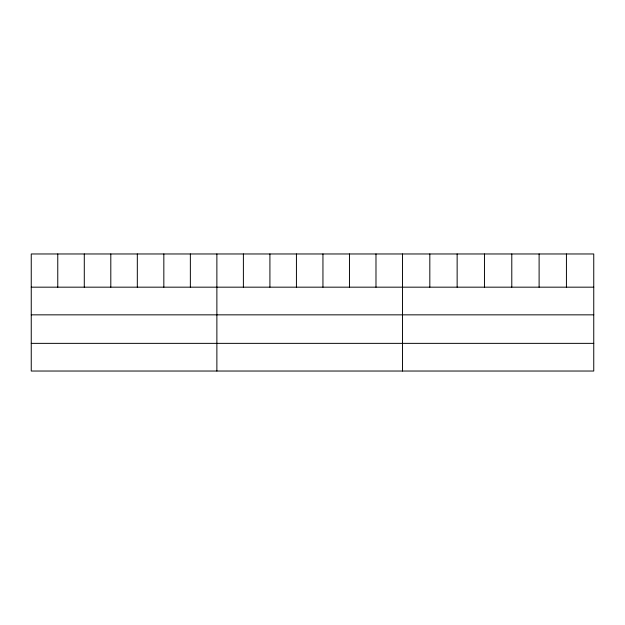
<?xml version="1.0" encoding="UTF-8"?>
<svg xmlns="http://www.w3.org/2000/svg" width="625" height="625" viewBox="0 0 625 625"><rect width="100%" height="100%" fill="white"/><g stroke="black" fill="none" stroke-linecap="round" stroke-linejoin="round"><path stroke-width="0.94" d="M593.75 314.844L593.75 253.969L31.25 253.969L31.25 371.031L593.75 371.031L593.75 314.844L31.25 314.844M31.25 287.172L593.75 287.172M31.25 343.359L593.75 343.359M566.43 253.969L566.43 287.172M539.109 253.969L539.109 287.172M511.789 253.969L511.789 287.172M484.461 253.969L484.461 287.172M457.141 253.969L457.141 287.172M429.82 253.969L429.82 287.172M402.5 253.969L402.5 371.031M375.984 253.969L375.984 287.172M349.461 253.969L349.461 287.172M322.945 253.969L322.945 287.172M296.43 253.969L296.43 287.172M269.914 253.969L269.914 287.172M243.391 253.969L243.391 287.172M216.875 253.969L216.875 371.031M190.359 253.969L190.359 287.172M163.836 253.969L163.836 287.172M137.32 253.969L137.32 287.172M110.805 253.969L110.805 287.172M84.289 253.969L84.289 287.172M57.766 253.969L57.766 287.172"/></g></svg>
